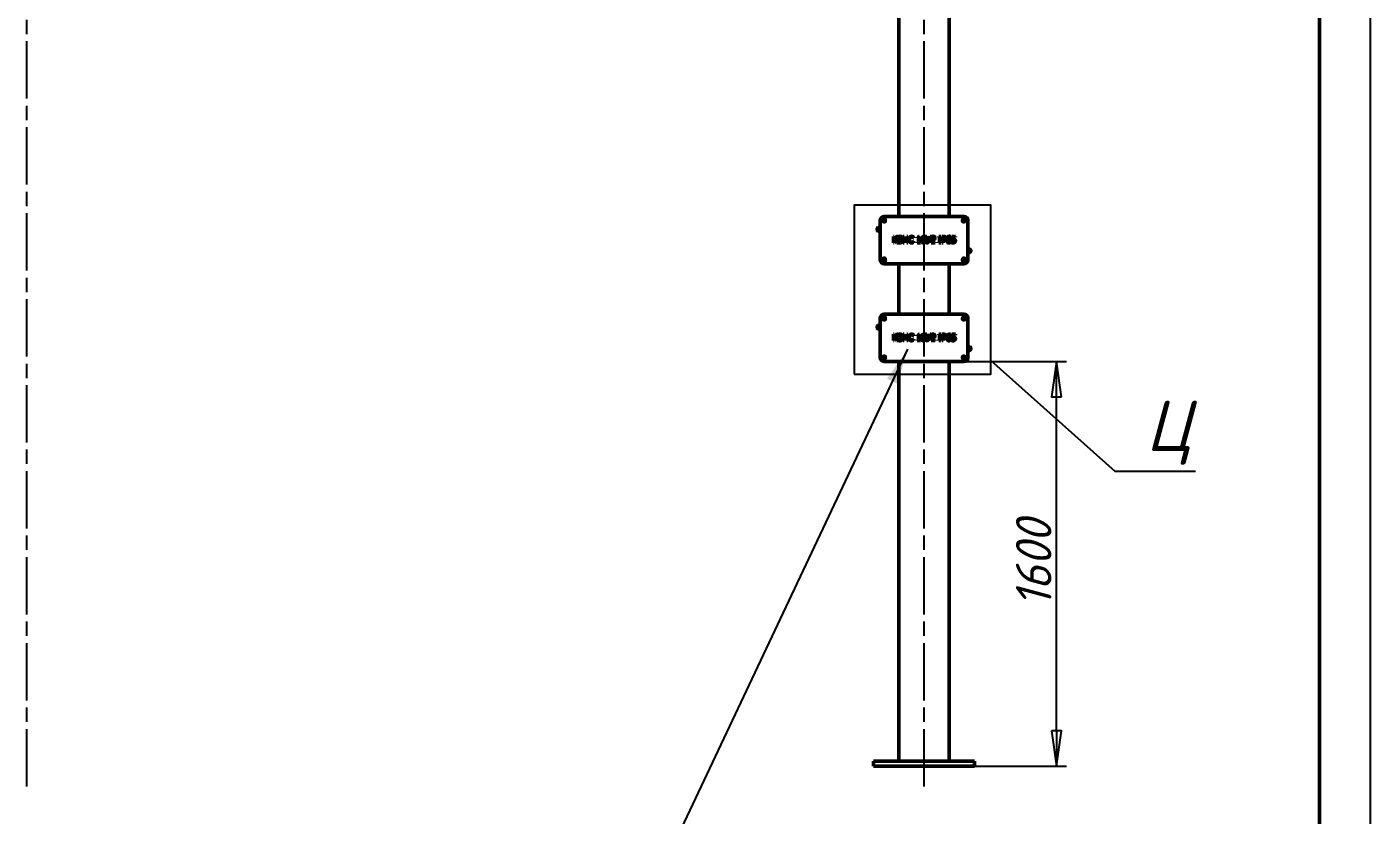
# Model space of a CAD drawing. Header units: millimetres. Extents: x 0 to 25230, y 0 to 17820.
# Drawn here: x 21244 to 25230, y 3014 to 5352 of the extents above; entities that cross this region are included whole.
import ezdxf

# ---------------------------------------------------------------- set-up
doc = ezdxf.new("R2010")
doc.units = ezdxf.units.MM
doc.header["$LTSCALE"] = 30
doc.linetypes.add('CHAIN', pattern=[0.7087, 0.4724, -0.0591, 0.1181, -0.0591])
for name, color, linetype, lineweight in [('Видимый контур (ГОСТ)', 7, 'Continuous', 50), ('Граница выносного элемента (ГОСТ)', 7, 'Continuous', 25), ('Кромка (ГОСТ)', 7, 'Continuous', 50), ('Обозначение (ГОСТ)', 7, 'Continuous', 25), ('Осевая линия (ГОСТ)', 7, 'Continuous', 25), ('Размер (ГОСТ)', 7, 'Continuous', 25)]:
    doc.layers.add(name, color=color, linetype=linetype, lineweight=lineweight)
doc.styles.add('Обычный текст (ГОСТ)', font='GOST Common Italic.ttf')
doc.styles.add('Увеличенный текст (ГОСТ)', font='GOST Common Italic.ttf')
doc.dimstyles.new('Диаметр (ГОСТ)$7', dxfattribs={"dimscale": 30, "dimtxt": 3.5, "dimasz": 3.5, "dimexe": 1, "dimexo": 0, "dimgap": 0.5, "dimtad": 1, "dimrnd": 1e-08, "dimtxsty": 'Обычный текст (ГОСТ)', "dimblk": 'Filled-1', "dimcen": 0.09, "dimdle": 15, "dimclrd": 256, "dimclre": 256, "dimclrt": 256, "dimazin": 2, "dimtfac": 0.714286, "dimtdec": 3, "dimtmove": 0, "dimatfit": 3, "dimfxl": 1, "dimtolj": 1, "dimlwd": -1, "dimlwe": 25, "dimarcsym": 0})
doc.dimstyles.new('Обычный (ГОСТ)', dxfattribs={"dimscale": 30, "dimtxt": 3.5, "dimasz": 3.5, "dimexe": 1, "dimexo": 0, "dimgap": 0.5, "dimtad": 1, "dimrnd": 1e-08, "dimtxsty": 'Обычный текст (ГОСТ)', "dimblk": 'Filled-1', "dimcen": 0.09, "dimdle": 15, "dimclrd": 256, "dimclre": 256, "dimclrt": 256, "dimazin": 2, "dimtfac": 0.714286, "dimtdec": 3, "dimtmove": 0, "dimatfit": 3, "dimfxl": 1, "dimtolj": 1, "dimlwd": 25, "dimlwe": 25, "dimarcsym": 0})

# ---------------------------------------------------------------- blocks, each defined once
blk = doc.blocks.new('Рамки ГОСТ_ граница 594x841_2')
at = {"layer": 'Кромка (ГОСТ)', "lineweight": 25}
blk.add_line((841, 594), (841, 0), dxfattribs=at)
at = {"layer": 'Кромка (ГОСТ)'}
blk.add_line((836, 5), (836, 589), dxfattribs=at)
blk = doc.blocks.new('2dDetail8')
at = {"layer": 'Граница выносного элемента (ГОСТ)'}
for p, q in [((803.47, 145.43), (815.76, 134.48)), ((815.76, 134.48), (823.72, 134.48))]:
    blk.add_line(p, q, dxfattribs=at)
at = {"layer": 'Граница выносного элемента (ГОСТ)', "flags": 128}
blk.add_lwpolyline([(789.96, 144.08), (803.47, 144.08), (803.47, 160.79), (789.96, 160.79), (789.96, 144.08)], dxfattribs=at)
at = {"layer": 'Граница выносного элемента (ГОСТ)', "insert": (818.83, 135.11), "char_height": 5, "attachment_point": 7, "style": 'Увеличенный текст (ГОСТ)'}
blk.add_mtext('Ц', dxfattribs=at)
blk = doc.blocks.new('Filled-1')
at = {"color": 0}
for p, q in [((0, 0), (-1, 0.143)), ((-1, 0.143), (-1, -0.143)), ((-1, 0), (0, 0)), ((-1, -0.143), (0, 0))]:
    blk.add_line(p, q, dxfattribs=at)
at = {"color": 0, "flags": 128}
blk.add_lwpolyline([(-1, -0.143), (0, 0), (-1, 0.143), (-1, -0.143)], dxfattribs=at)
at = {"color": 0}
blk.add_solid([(-1, -0.143), (0, 0), (-1, 0.143), (-1, -0.143)], dxfattribs=at)
blk = doc.blocks.new('*D37')
at = {"layer": 'Defpoints', "color": 0, "linetype": 'Continuous', "transparency": 16777216}
for p in [(24024.5, 4359.6), (24299, 4359.6), (24056, 3159.6)]:
    blk.add_point(p, dxfattribs=at)
at = {"layer": 'Размер (ГОСТ)', "linetype": 'Continuous', "lineweight": 25, "transparency": 16777216}
for p, q in [((24024.5, 4359.6), (24329, 4359.6)), ((24299, 3264.6), (24299, 4254.6)), ((24056, 3159.6), (24329, 3159.6))]:
    blk.add_line(p, q, dxfattribs=at)
at = {"layer": 'Размер (ГОСТ)', "linetype": 'Continuous', "lineweight": 25, "transparency": 16777216, "xscale": 105, "yscale": 105, "zscale": 105}
for p, rotation in [((24299, 4359.6), 90), ((24299, 3159.6), 270)]:
    blk.add_blockref('Filled-1', p, dxfattribs=dict(at, rotation=rotation))
at = {"layer": 'Размер (ГОСТ)', "linetype": 'Continuous', "lineweight": 25, "transparency": 16777216, "insert": (24179, 3630.6), "char_height": 105, "attachment_point": 1, "rotation": 90, "style": 'Обычный текст (ГОСТ)'}
blk.add_mtext('\\A1;1600', dxfattribs=at)

msp = doc.modelspace()

# ---------------------------------------------------------------- linework, layer by layer
at = {"layer": 'Видимый контур (ГОСТ)'}
for p, q in [((23831.0445, 4790.0684), (23831.0445, 5407.3184)), ((23981.0445, 4790.0684), (23981.0445, 5407.3184)), ((24024.5445, 4790.0684), (23787.5445, 4790.0684)), ((23772.5445, 4757.4434), (23775.5445, 4757.4434)), ((23775.5445, 4746.1934), (23772.5445, 4746.1934)), ((23775.5445, 4778.0684), (23775.5445, 4661.8184)), ((23784.6041, 4778.9684), (23786.8043, 4778.5805)), ((23786.8043, 4777.5564), (23784.6041, 4777.1684)), ((23787.0324, 4778.8086), (23786.6445, 4781.0088)), ((23786.6445, 4775.1281), (23787.0324, 4777.3283)), ((23788.4445, 4781.0088), (23788.0565, 4778.8086)), ((23788.0565, 4777.3283), (23788.4445, 4775.1281)), ((23788.2846, 4778.5805), (23790.4848, 4778.9684)), ((23790.4848, 4777.1684), (23788.2846, 4777.5564)), ((24021.6041, 4778.9684), (24023.8043, 4778.5805)), ((24023.8043, 4777.5564), (24021.6041, 4777.1684)), ((24024.0324, 4778.8086), (24023.6445, 4781.0088)), ((24023.6445, 4775.1281), (24024.0324, 4777.3283)), ((24025.4445, 4781.0088), (24025.0565, 4778.8086)), ((24025.0565, 4777.3283), (24025.4445, 4775.1281)), ((24025.2846, 4778.5805), (24027.4848, 4778.9684)), ((24027.4848, 4777.1684), (24025.2846, 4777.5564)), ((24036.5445, 4661.8184), (24036.5445, 4778.0684)), ((23815.0285, 4730.7275), (23817.5204, 4730.7275)), ((23815.0285, 4711.9775), (23815.0285, 4730.7275)), ((23817.5204, 4711.9775), (23815.0285, 4711.9775)), ((23817.5204, 4730.7275), (23817.5204, 4722.2794)), ((23817.5204, 4720.5776), (23817.5204, 4711.9775)), ((23819.0854, 4720.5776), (23817.5204, 4720.5776)), ((23825.7254, 4711.9775), (23819.0854, 4720.5776)), ((23821.2886, 4721.8387), (23828.901, 4711.9775)), ((23828.901, 4711.9775), (23825.7254, 4711.9775)), ((23827.1385, 4730.7275), (23827.9134, 4730.7275)), ((23827.9134, 4728.5091), (23827.2904, 4728.5091)), ((23827.9134, 4730.7275), (23827.9134, 4728.5091)), ((23829.0682, 4715.5026), (23829.2505, 4715.5026)), ((23829.0682, 4712.7068), (23829.0682, 4715.5026)), ((23829.6912, 4727.2176), (23829.6912, 4729.983)), ((23829.8583, 4727.2176), (23829.6912, 4727.2176)), ((23832.5325, 4723.191), (23834.2495, 4723.191)), ((23832.5325, 4721.0942), (23832.5325, 4723.191)), ((23834.4926, 4721.0942), (23832.5325, 4721.0942)), ((23837.5467, 4722.4161), (23837.5467, 4722.2338)), ((23844.3083, 4730.7275), (23846.8001, 4730.7275)), ((23844.3083, 4711.9775), (23844.3083, 4730.7275)), ((23846.8001, 4711.9775), (23844.3083, 4711.9775)), ((23846.8001, 4730.7275), (23846.8001, 4723.3734)), ((23846.8001, 4723.3734), (23855.4306, 4723.3734)), ((23846.8001, 4721.155), (23846.8001, 4711.9775)), ((23855.4306, 4721.155), (23846.8001, 4721.155)), ((23855.4306, 4730.7275), (23857.9225, 4730.7275)), ((23855.4306, 4723.3734), (23855.4306, 4730.7275)), ((23855.4306, 4711.9775), (23855.4306, 4721.155)), ((23857.9225, 4711.9775), (23855.4306, 4711.9775)), ((23857.9225, 4730.7275), (23857.9225, 4711.9775)), ((23874.8796, 4726.4731), (23874.682, 4726.4731)), ((23874.6972, 4716.232), (23874.8796, 4716.232)), ((23874.8796, 4729.4816), (23874.8796, 4726.4731)), ((23874.8796, 4716.232), (23874.8796, 4713.2539)), ((23886.1995, 4726.4579), (23886.1995, 4728.1748)), ((23889.603, 4726.4579), (23886.1995, 4726.4579)), ((23886.1995, 4713.892), (23889.603, 4713.892)), ((23886.1995, 4711.9775), (23886.1995, 4713.892)), ((23895.3465, 4711.9775), (23886.1995, 4711.9775)), ((23889.603, 4713.892), (23889.603, 4726.4579)), ((23890.0741, 4730.7883), (23892.0189, 4730.7883)), ((23892.0189, 4730.7883), (23892.0189, 4713.892)), ((23892.0189, 4713.892), (23895.3465, 4713.892)), ((23895.3465, 4713.892), (23895.3465, 4711.9775)), ((23909.0216, 4728.4028), (23908.9152, 4728.4028)), ((23909.0216, 4730.8187), (23909.0216, 4728.4028)), ((23911.4831, 4730.7275), (23914.2485, 4730.7275)), ((23918.0775, 4716.8397), (23911.4831, 4730.7275)), ((23913.2912, 4714.3175), (23913.4736, 4714.3175)), ((23913.2912, 4711.9775), (23913.2912, 4714.3175)), ((23914.2485, 4730.7275), (23919.3386, 4719.6963)), ((23917.6369, 4715.8521), (23918.0775, 4716.8397)), ((23919.3386, 4719.6963), (23923.9274, 4730.7275)), ((23926.4952, 4730.7275), (23919.6881, 4714.9404)), ((23923.9274, 4730.7275), (23926.4952, 4730.7275)), ((23927.6956, 4711.9775), (23927.6956, 4714.6365)), ((23939.2586, 4711.9775), (23927.6956, 4711.9775)), ((23928.0907, 4727.3239), (23928.0907, 4729.9982)), ((23928.2274, 4727.3239), (23928.0907, 4727.3239)), ((23930.0508, 4714.1503), (23939.2586, 4714.1503)), ((23939.2586, 4714.1503), (23939.2586, 4711.9775)), ((23949.6213, 4730.7275), (23956.8842, 4730.7275)), ((23949.6213, 4728.813), (23949.6213, 4730.7275)), ((23952.0068, 4728.813), (23949.6213, 4728.813)), ((23949.6213, 4713.892), (23952.0068, 4713.892)), ((23949.6213, 4711.9775), (23949.6213, 4713.892)), ((23956.8842, 4711.9775), (23949.6213, 4711.9775)), ((23952.0068, 4713.892), (23952.0068, 4728.813)), ((23954.4987, 4728.813), (23954.4987, 4713.892)), ((23956.8842, 4728.813), (23954.4987, 4728.813)), ((23954.4987, 4713.892), (23956.8842, 4713.892)), ((23956.8842, 4730.7275), (23956.8842, 4728.813)), ((23956.8842, 4713.892), (23956.8842, 4711.9775)), ((23959.9687, 4730.7275), (23964.679, 4730.7275)), ((23959.9687, 4711.9775), (23959.9687, 4730.7275)), ((23962.4606, 4711.9775), (23959.9687, 4711.9775)), ((23964.5271, 4728.5699), (23962.4606, 4728.5699)), ((23962.4606, 4728.5699), (23962.4606, 4721.0942)), ((23962.4606, 4721.0942), (23964.1624, 4721.0942)), ((23962.4606, 4718.967), (23962.4606, 4711.9775)), ((23964.5726, 4718.967), (23962.4606, 4718.967)), ((23983.8848, 4728.4028), (23983.7785, 4728.4028)), ((23983.8848, 4730.8187), (23983.8848, 4728.4028)), ((23987.9266, 4715.3051), (23988.1089, 4715.3051)), ((23987.9266, 4712.6461), (23987.9266, 4715.3051)), ((23988.7015, 4730.7275), (23998.9882, 4730.7275)), ((23988.7015, 4721.0638), (23988.7015, 4730.7275)), ((23991.1174, 4728.5243), (23991.1174, 4723.5253)), ((23998.9882, 4728.5243), (23991.1174, 4728.5243)), ((23998.9882, 4730.7275), (23998.9882, 4728.5243)), ((23787.0324, 4662.5586), (23786.6445, 4664.7588)), ((23788.4445, 4664.7588), (23788.0565, 4662.5586)), ((24024.0324, 4662.5586), (24023.6445, 4664.7588)), ((24025.4445, 4664.7588), (24025.0565, 4662.5586)), ((24036.5445, 4693.6934), (24039.5445, 4693.6934)), ((24039.5445, 4682.4434), (24036.5445, 4682.4434)), ((23784.6041, 4662.7184), (23786.8043, 4662.3305)), ((23786.8043, 4661.3064), (23784.6041, 4660.9184)), ((23786.6445, 4658.8781), (23787.0324, 4661.0783)), ((23787.5445, 4649.8184), (24024.5445, 4649.8184)), ((23788.0565, 4661.0783), (23788.4445, 4658.8781)), ((23788.2846, 4662.3305), (23790.4848, 4662.7184)), ((23790.4848, 4660.9184), (23788.2846, 4661.3064)), ((23831.0445, 4499.8184), (23831.0445, 4649.8184)), ((23981.0445, 4499.8184), (23981.0445, 4649.8184)), ((24021.6041, 4662.7184), (24023.8043, 4662.3305)), ((24023.8043, 4661.3064), (24021.6041, 4660.9184)), ((24023.6445, 4658.8781), (24024.0324, 4661.0783)), ((24025.0565, 4661.0783), (24025.4445, 4658.8781)), ((24025.2846, 4662.3305), (24027.4848, 4662.7184)), ((24027.4848, 4660.9184), (24025.2846, 4661.3064)), ((23772.5445, 4467.1934), (23775.5445, 4467.1934)), ((23775.5445, 4487.8184), (23775.5445, 4371.5684)), ((23784.6041, 4488.7184), (23786.8043, 4488.3305)), ((23786.8043, 4487.3064), (23784.6041, 4486.9184)), ((23787.0324, 4488.5586), (23786.6445, 4490.7588)), ((23786.6445, 4484.8781), (23787.0324, 4487.0783)), ((24024.5445, 4499.8184), (23787.5445, 4499.8184)), ((23788.4445, 4490.7588), (23788.0565, 4488.5586)), ((23788.0565, 4487.0783), (23788.4445, 4484.8781)), ((23788.2846, 4488.3305), (23790.4848, 4488.7184)), ((23790.4848, 4486.9184), (23788.2846, 4487.3064)), ((24021.6041, 4488.7184), (24023.8043, 4488.3305)), ((24023.8043, 4487.3064), (24021.6041, 4486.9184)), ((24024.0324, 4488.5586), (24023.6445, 4490.7588)), ((24023.6445, 4484.8781), (24024.0324, 4487.0783)), ((24025.4445, 4490.7588), (24025.0565, 4488.5586)), ((24025.0565, 4487.0783), (24025.4445, 4484.8781)), ((24025.2846, 4488.3305), (24027.4848, 4488.7184)), ((24027.4848, 4486.9184), (24025.2846, 4487.3064)), ((24036.5445, 4371.5684), (24036.5445, 4487.8184)), ((23775.5445, 4455.9434), (23772.5445, 4455.9434)), ((23815.0285, 4440.4775), (23817.5204, 4440.4775)), ((23815.0285, 4421.7275), (23815.0285, 4440.4775)), ((23817.5204, 4440.4775), (23817.5204, 4432.0294)), ((23817.5204, 4430.3276), (23817.5204, 4421.7275)), ((23819.0854, 4430.3276), (23817.5204, 4430.3276)), ((23825.7254, 4421.7275), (23819.0854, 4430.3276)), ((23821.2886, 4431.5887), (23828.901, 4421.7275)), ((23827.1385, 4440.4775), (23827.9134, 4440.4775)), ((23827.9134, 4438.2591), (23827.2904, 4438.2591)), ((23827.9134, 4440.4775), (23827.9134, 4438.2591)), ((23829.0682, 4425.2526), (23829.2505, 4425.2526)), ((23829.0682, 4422.4568), (23829.0682, 4425.2526)), ((23829.6912, 4436.9676), (23829.6912, 4439.733)), ((23829.8583, 4436.9676), (23829.6912, 4436.9676)), ((23832.5325, 4432.941), (23834.2495, 4432.941)), ((23832.5325, 4430.8442), (23832.5325, 4432.941)), ((23834.4926, 4430.8442), (23832.5325, 4430.8442)), ((23837.5467, 4432.1661), (23837.5467, 4431.9838)), ((23844.3083, 4440.4775), (23846.8001, 4440.4775)), ((23844.3083, 4421.7275), (23844.3083, 4440.4775)), ((23846.8001, 4440.4775), (23846.8001, 4433.1234)), ((23846.8001, 4433.1234), (23855.4306, 4433.1234)), ((23846.8001, 4430.905), (23846.8001, 4421.7275)), ((23855.4306, 4430.905), (23846.8001, 4430.905)), ((23855.4306, 4440.4775), (23857.9225, 4440.4775)), ((23855.4306, 4433.1234), (23855.4306, 4440.4775)), ((23855.4306, 4421.7275), (23855.4306, 4430.905)), ((23857.9225, 4440.4775), (23857.9225, 4421.7275)), ((23874.8796, 4436.2231), (23874.682, 4436.2231)), ((23874.6972, 4425.982), (23874.8796, 4425.982)), ((23874.8796, 4439.2316), (23874.8796, 4436.2231)), ((23874.8796, 4425.982), (23874.8796, 4423.0039)), ((23886.1995, 4436.2079), (23886.1995, 4437.9248)), ((23889.603, 4436.2079), (23886.1995, 4436.2079)), ((23889.603, 4423.642), (23889.603, 4436.2079)), ((23890.0741, 4440.5383), (23892.0189, 4440.5383)), ((23892.0189, 4440.5383), (23892.0189, 4423.642)), ((23909.0216, 4438.1528), (23908.9152, 4438.1528)), ((23909.0216, 4440.5687), (23909.0216, 4438.1528)), ((23911.4831, 4440.4775), (23914.2485, 4440.4775)), ((23918.0775, 4426.5897), (23911.4831, 4440.4775)), ((23914.2485, 4440.4775), (23919.3386, 4429.4463)), ((23917.6369, 4425.6021), (23918.0775, 4426.5897)), ((23919.3386, 4429.4463), (23923.9274, 4440.4775)), ((23926.4952, 4440.4775), (23919.6881, 4424.6904)), ((23923.9274, 4440.4775), (23926.4952, 4440.4775)), ((23928.0907, 4437.0739), (23928.0907, 4439.7482)), ((23928.2274, 4437.0739), (23928.0907, 4437.0739)), ((23949.6213, 4440.4775), (23956.8842, 4440.4775)), ((23949.6213, 4438.563), (23949.6213, 4440.4775)), ((23952.0068, 4438.563), (23949.6213, 4438.563)), ((23952.0068, 4423.642), (23952.0068, 4438.563)), ((23954.4987, 4438.563), (23954.4987, 4423.642)), ((23956.8842, 4438.563), (23954.4987, 4438.563)), ((23956.8842, 4440.4775), (23956.8842, 4438.563)), ((23959.9687, 4440.4775), (23964.679, 4440.4775)), ((23959.9687, 4421.7275), (23959.9687, 4440.4775)), ((23964.5271, 4438.3199), (23962.4606, 4438.3199)), ((23962.4606, 4438.3199), (23962.4606, 4430.8442)), ((23962.4606, 4430.8442), (23964.1624, 4430.8442)), ((23962.4606, 4428.717), (23962.4606, 4421.7275)), ((23964.5726, 4428.717), (23962.4606, 4428.717)), ((23983.8848, 4438.1528), (23983.7785, 4438.1528)), ((23983.8848, 4440.5687), (23983.8848, 4438.1528)), ((23987.9266, 4425.0551), (23988.1089, 4425.0551)), ((23987.9266, 4422.3961), (23987.9266, 4425.0551)), ((23988.7015, 4440.4775), (23998.9882, 4440.4775)), ((23988.7015, 4430.8138), (23988.7015, 4440.4775)), ((23991.1174, 4438.2743), (23991.1174, 4433.2753)), ((23998.9882, 4438.2743), (23991.1174, 4438.2743)), ((23998.9882, 4440.4775), (23998.9882, 4438.2743)), ((23817.5204, 4421.7275), (23815.0285, 4421.7275)), ((23828.901, 4421.7275), (23825.7254, 4421.7275)), ((23846.8001, 4421.7275), (23844.3083, 4421.7275)), ((23857.9225, 4421.7275), (23855.4306, 4421.7275)), ((23886.1995, 4423.642), (23889.603, 4423.642)), ((23886.1995, 4421.7275), (23886.1995, 4423.642)), ((23895.3465, 4421.7275), (23886.1995, 4421.7275)), ((23892.0189, 4423.642), (23895.3465, 4423.642)), ((23895.3465, 4423.642), (23895.3465, 4421.7275)), ((23913.2912, 4424.0675), (23913.4736, 4424.0675)), ((23913.2912, 4421.7275), (23913.2912, 4424.0675)), ((23927.6956, 4421.7275), (23927.6956, 4424.3865)), ((23939.2586, 4421.7275), (23927.6956, 4421.7275)), ((23930.0508, 4423.9003), (23939.2586, 4423.9003)), ((23939.2586, 4423.9003), (23939.2586, 4421.7275)), ((23949.6213, 4423.642), (23952.0068, 4423.642)), ((23949.6213, 4421.7275), (23949.6213, 4423.642)), ((23956.8842, 4421.7275), (23949.6213, 4421.7275)), ((23954.4987, 4423.642), (23956.8842, 4423.642)), ((23956.8842, 4423.642), (23956.8842, 4421.7275)), ((23962.4606, 4421.7275), (23959.9687, 4421.7275)), ((24036.5445, 4403.4434), (24039.5445, 4403.4434)), ((24039.5445, 4392.1934), (24036.5445, 4392.1934)), ((23784.6041, 4372.4684), (23786.8043, 4372.0805)), ((23786.8043, 4371.0564), (23784.6041, 4370.6684)), ((23787.0324, 4372.3086), (23786.6445, 4374.5088)), ((23786.6445, 4368.6281), (23787.0324, 4370.8283)), ((23787.5445, 4359.5684), (24024.5445, 4359.5684)), ((23788.4445, 4374.5088), (23788.0565, 4372.3086)), ((23788.0565, 4370.8283), (23788.4445, 4368.6281)), ((23788.2846, 4372.0805), (23790.4848, 4372.4684)), ((23790.4848, 4370.6684), (23788.2846, 4371.0564)), ((23831.0445, 3174.5684), (23831.0445, 4359.5684)), ((23981.0445, 3174.5684), (23981.0445, 4359.5684)), ((24021.6041, 4372.4684), (24023.8043, 4372.0805)), ((24023.8043, 4371.0564), (24021.6041, 4370.6684)), ((24024.0324, 4372.3086), (24023.6445, 4374.5088)), ((24023.6445, 4368.6281), (24024.0324, 4370.8283)), ((24025.4445, 4374.5088), (24025.0565, 4372.3086)), ((24025.0565, 4370.8283), (24025.4445, 4368.6281)), ((24025.2846, 4372.0805), (24027.4848, 4372.4684)), ((24027.4848, 4370.6684), (24025.2846, 4371.0564)), ((23756.0445, 3174.5684), (24056.0445, 3174.5684)), ((23756.0445, 3159.5684), (23756.0445, 3174.5684)), ((23756.0445, 3159.5684), (24056.0445, 3159.5684)), ((24056.0445, 3159.5684), (24056.0445, 3174.5684))]:
    msp.add_line(p, q, dxfattribs=at)
for centre, radius in [((23772.1695, 4751.8184), 3), ((23787.5445, 4778.0684), 4.875), ((24024.5445, 4778.0684), 4.875), ((23787.5445, 4661.8184), 4.875), ((24024.5445, 4661.8184), 4.875), ((24039.9195, 4688.0684), 3), ((23787.5445, 4487.8184), 4.875), ((24024.5445, 4487.8184), 4.875), ((23772.1695, 4461.5684), 3), ((24039.9195, 4397.8184), 3), ((23787.5445, 4371.5684), 4.875), ((24024.5445, 4371.5684), 4.875)]:
    msp.add_circle(centre, radius, dxfattribs=at)
for centre, radius, start, end in [((23787.5445, 4778.0684), 12, 90, 180), ((24024.5445, 4778.0684), 12, 0, 90), ((23772.5445, 4751.8184), 5.625, 90, 270), ((23787.5445, 4778.0684), 3.075, 162.9813526, 197.0186474), ((23787.5445, 4778.0684), 3.075, 72.9813526, 107.0186474), ((23787.5445, 4778.0684), 3.075, 252.9813526, 287.0186474), ((23787.5445, 4778.0684), 0.9, 124.6762594, 145.3237406), ((23787.5445, 4778.0684), 0.9, 214.6762594, 235.3237406), ((23787.5445, 4778.0684), 0.9, 34.6762594, 55.3237406), ((23787.5445, 4778.0684), 0.9, 304.6762594, 325.3237406), ((23787.5445, 4778.0684), 3.075, 342.9813526, 17.0186474), ((24024.5445, 4778.0684), 3.075, 162.9813526, 197.0186474), ((24024.5445, 4778.0684), 3.075, 72.9813526, 107.0186474), ((24024.5445, 4778.0684), 3.075, 252.9813526, 287.0186474), ((24024.5445, 4778.0684), 0.9, 124.6762594, 145.3237406), ((24024.5445, 4778.0684), 0.9, 214.6762594, 235.3237406), ((24024.5445, 4778.0684), 0.9, 34.6762594, 55.3237406), ((24024.5445, 4778.0684), 0.9, 304.6762594, 325.3237406), ((24024.5445, 4778.0684), 3.075, 342.9813526, 17.0186474), ((23787.5445, 4661.8184), 3.075, 72.9813526, 107.0186474), ((24024.5445, 4661.8184), 3.075, 72.9813526, 107.0186474), ((24039.5445, 4688.0684), 5.625, 270, 90), ((23787.5445, 4661.8184), 12, 180, 270), ((23787.5445, 4661.8184), 3.075, 162.9813526, 197.0186474), ((23787.5445, 4661.8184), 3.075, 252.9813526, 287.0186474), ((23787.5445, 4661.8184), 0.9, 124.6762594, 145.3237406), ((23787.5445, 4661.8184), 0.9, 214.6762594, 235.3237406), ((23787.5445, 4661.8184), 0.9, 34.6762594, 55.3237406), ((23787.5445, 4661.8184), 0.9, 304.6762594, 325.3237406), ((23787.5445, 4661.8184), 3.075, 342.9813526, 17.0186474), ((24024.5445, 4661.8184), 3.075, 162.9813526, 197.0186474), ((24024.5445, 4661.8184), 3.075, 252.9813526, 287.0186474), ((24024.5445, 4661.8184), 0.9, 124.6762594, 145.3237406), ((24024.5445, 4661.8184), 0.9, 214.6762594, 235.3237406), ((24024.5445, 4661.8184), 12, 270, 0), ((24024.5445, 4661.8184), 0.9, 34.6762594, 55.3237406), ((24024.5445, 4661.8184), 0.9, 304.6762594, 325.3237406), ((24024.5445, 4661.8184), 3.075, 342.9813526, 17.0186474), ((23772.5445, 4461.5684), 5.625, 90, 270), ((23787.5445, 4487.8184), 12, 90, 180), ((23787.5445, 4487.8184), 3.075, 162.9813526, 197.0186474), ((23787.5445, 4487.8184), 3.075, 72.9813526, 107.0186474), ((23787.5445, 4487.8184), 3.075, 252.9813526, 287.0186474), ((23787.5445, 4487.8184), 0.9, 124.6762594, 145.3237406), ((23787.5445, 4487.8184), 0.9, 214.6762594, 235.3237406), ((23787.5445, 4487.8184), 0.9, 34.6762594, 55.3237406), ((23787.5445, 4487.8184), 0.9, 304.6762594, 325.3237406), ((23787.5445, 4487.8184), 3.075, 342.9813526, 17.0186474), ((24024.5445, 4487.8184), 3.075, 162.9813526, 197.0186474), ((24024.5445, 4487.8184), 3.075, 72.9813526, 107.0186474), ((24024.5445, 4487.8184), 3.075, 252.9813526, 287.0186474), ((24024.5445, 4487.8184), 0.9, 124.6762594, 145.3237406), ((24024.5445, 4487.8184), 0.9, 214.6762594, 235.3237406), ((24024.5445, 4487.8184), 12, 0, 90), ((24024.5445, 4487.8184), 0.9, 34.6762594, 55.3237406), ((24024.5445, 4487.8184), 0.9, 304.6762594, 325.3237406), ((24024.5445, 4487.8184), 3.075, 342.9813526, 17.0186474), ((24039.5445, 4397.8184), 5.625, 270, 90), ((23787.5445, 4371.5684), 12, 180, 270), ((23787.5445, 4371.5684), 3.075, 162.9813526, 197.0186474), ((23787.5445, 4371.5684), 3.075, 72.9813526, 107.0186474), ((23787.5445, 4371.5684), 3.075, 252.9813526, 287.0186474), ((23787.5445, 4371.5684), 0.9, 124.6762594, 145.3237406), ((23787.5445, 4371.5684), 0.9, 214.6762594, 235.3237406), ((23787.5445, 4371.5684), 0.9, 34.6762594, 55.3237406), ((23787.5445, 4371.5684), 0.9, 304.6762594, 325.3237406), ((23787.5445, 4371.5684), 3.075, 342.9813526, 17.0186474), ((24024.5445, 4371.5684), 3.075, 162.9813526, 197.0186474), ((24024.5445, 4371.5684), 3.075, 72.9813526, 107.0186474), ((24024.5445, 4371.5684), 3.075, 252.9813526, 287.0186474), ((24024.5445, 4371.5684), 0.9, 124.6762594, 145.3237406), ((24024.5445, 4371.5684), 0.9, 214.6762594, 235.3237406), ((24024.5445, 4371.5684), 12, 270, 0), ((24024.5445, 4371.5684), 0.9, 34.6762594, 55.3237406), ((24024.5445, 4371.5684), 0.9, 304.6762594, 325.3237406), ((24024.5445, 4371.5684), 3.075, 342.9813526, 17.0186474)]:
    msp.add_arc(centre, radius, start, end, dxfattribs=at)
for points in [[(23817.5204, 4722.2794), (23818.9942, 4722.325), (23820.7264, 4723.7077), (23821.2582, 4725.0144)], [(23821.2582, 4725.0144), (23821.4861, 4725.5766), (23821.8508, 4726.5946), (23821.9572, 4726.9593)], [(23823.9932, 4725.6374), (23823.4766, 4723.9812), (23822.2003, 4722.4313), (23821.2886, 4721.8387)], [(23821.9572, 4726.9593), (23822.7169, 4729.1017), (23825.0568, 4730.7275), (23827.1385, 4730.7275)], [(23827.2904, 4728.5091), (23825.7406, 4728.5091), (23824.5098, 4727.3088), (23823.9932, 4725.6374)], [(23834.6142, 4711.6432), (23832.8668, 4711.6432), (23829.9495, 4712.3422), (23829.0682, 4712.7068)], [(23829.2505, 4715.5026), (23830.2533, 4714.8341), (23833.1251, 4713.816), (23834.5686, 4713.816)], [(23829.6912, 4729.983), (23830.542, 4730.378), (23833.4898, 4731.0618), (23834.9181, 4731.0618)], [(23831.8032, 4728.2508), (23831.1498, 4727.9925), (23830.1622, 4727.4151), (23829.8583, 4727.2176)], [(23834.8573, 4728.889), (23834.052, 4728.889), (23832.4869, 4728.5243), (23831.8032, 4728.2508)], [(23834.2495, 4723.191), (23836.2248, 4723.191), (23838.6407, 4724.7865), (23838.6407, 4726.3059)], [(23837.7898, 4720.3497), (23837.182, 4720.7599), (23835.4651, 4721.0942), (23834.4926, 4721.0942)], [(23834.5686, 4713.816), (23835.4803, 4713.816), (23837.3036, 4714.3023), (23837.9266, 4714.8645)], [(23839.8259, 4713.3602), (23838.9142, 4712.5245), (23836.2552, 4711.6432), (23834.6142, 4711.6432)], [(23837.5163, 4728.3116), (23836.9237, 4728.6459), (23835.617, 4728.889), (23834.8573, 4728.889)], [(23834.9181, 4731.0618), (23836.3615, 4731.0618), (23838.4584, 4730.5756), (23839.3245, 4730.0134)], [(23838.6407, 4726.3059), (23838.6407, 4727.0049), (23838.0481, 4727.9925), (23837.5163, 4728.3116)], [(23841.2086, 4726.5642), (23841.2086, 4725.0448), (23839.1877, 4722.7808), (23837.5467, 4722.4161)], [(23837.5467, 4722.2338), (23838.1697, 4722.1122), (23839.6435, 4721.5348), (23840.2665, 4721.0182)], [(23839.1117, 4717.6906), (23839.1117, 4718.6479), (23838.428, 4719.9546), (23837.7898, 4720.3497)], [(23837.9266, 4714.8645), (23838.5343, 4715.4115), (23839.1117, 4716.703), (23839.1117, 4717.6906)], [(23839.3245, 4730.0134), (23840.2665, 4729.4056), (23841.2086, 4727.719), (23841.2086, 4726.5642)], [(23841.71, 4717.5691), (23841.71, 4716.3079), (23840.7072, 4714.1655), (23839.8259, 4713.3602)], [(23840.2665, 4721.0182), (23840.8895, 4720.4712), (23841.71, 4718.8454), (23841.71, 4717.5691)], [(23860.6575, 4721.3373), (23860.6575, 4723.6925), (23861.8579, 4727.1872), (23862.9975, 4728.4787)], [(23863.0127, 4714.1047), (23861.8883, 4715.3203), (23860.6575, 4718.967), (23860.6575, 4721.3373)], [(23862.9975, 4728.4787), (23864.1219, 4729.7399), (23867.1912, 4731.0618), (23869.0905, 4731.0618)], [(23869.0449, 4711.6432), (23867.2215, 4711.6432), (23864.1371, 4712.874), (23863.0127, 4714.1047)], [(23864.9272, 4727.0049), (23864.1371, 4726.0476), (23863.2558, 4723.1455), (23863.2558, 4721.3373)], [(23863.2558, 4721.3373), (23863.2558, 4719.4076), (23864.1826, 4716.627), (23864.988, 4715.6698)], [(23869.0753, 4728.9346), (23867.8749, 4728.9346), (23865.7325, 4727.9469), (23864.9272, 4727.0049)], [(23864.988, 4715.6698), (23865.7781, 4714.7429), (23867.8901, 4713.8009), (23869.0753, 4713.8009)], [(23872.3877, 4712.1902), (23871.5672, 4711.9167), (23870.1693, 4711.6432), (23869.0449, 4711.6432)], [(23872.57, 4728.0381), (23871.8559, 4728.4331), (23870.1693, 4728.9346), (23869.0753, 4728.9346)], [(23869.0753, 4713.8009), (23870.1541, 4713.8009), (23871.9926, 4714.3327), (23872.7068, 4714.7277)], [(23869.0905, 4731.0618), (23870.0325, 4731.0618), (23871.6887, 4730.7883), (23872.3877, 4730.5756)], [(23872.3877, 4730.5756), (23872.9954, 4730.378), (23874.2566, 4729.8158), (23874.8796, 4729.4816)], [(23874.8796, 4713.2539), (23874.2566, 4712.9652), (23873.1626, 4712.4333), (23872.3877, 4712.1902)], [(23874.682, 4726.4731), (23874.3478, 4726.7769), (23873.3145, 4727.6278), (23872.57, 4728.0381)], [(23872.7068, 4714.7277), (23873.3905, 4715.1228), (23874.4085, 4715.9433), (23874.6972, 4716.232)], [(23886.1995, 4728.1748), (23888.1292, 4728.1748), (23889.9525, 4729.2688), (23890.0741, 4730.7883)], [(23898.4918, 4720.2129), (23898.4918, 4722.6592), (23899.4946, 4726.5946), (23900.5431, 4728.0533)], [(23900.5583, 4713.2842), (23899.5858, 4714.3023), (23898.4918, 4717.721), (23898.4918, 4720.2129)], [(23900.5431, 4728.0533), (23901.5611, 4729.4816), (23904.7823, 4731.077), (23906.8944, 4731.077)], [(23904.6912, 4711.5825), (23903.43, 4711.5825), (23901.3484, 4712.4333), (23900.5583, 4713.2842)], [(23901.0749, 4720.8359), (23901.0597, 4720.5624), (23901.0293, 4720.0458), (23901.0293, 4719.6507)], [(23901.0293, 4719.6507), (23901.0293, 4717.7058), (23901.789, 4715.3203), (23902.3664, 4714.6973)], [(23906.5601, 4728.9042), (23904.2201, 4728.9042), (23901.3484, 4725.7437), (23901.0749, 4722.644)], [(23901.0749, 4722.644), (23901.9713, 4723.267), (23903.8555, 4723.9508), (23904.9798, 4723.9508)], [(23904.4177, 4721.8691), (23903.5364, 4721.8691), (23901.8802, 4721.3373), (23901.0749, 4720.8359)], [(23902.3664, 4714.6973), (23902.8982, 4714.1047), (23904.053, 4713.6337), (23904.7063, 4713.6337)], [(23906.8184, 4721.2158), (23906.317, 4721.6108), (23905.071, 4721.8691), (23904.4177, 4721.8691)], [(23908.8848, 4713.345), (23908.0491, 4712.4789), (23905.9523, 4711.5825), (23904.6912, 4711.5825)], [(23904.7063, 4713.6337), (23906.2258, 4713.6337), (23908.0947, 4715.7913), (23908.0947, 4717.9489)], [(23904.9798, 4723.9508), (23906.0739, 4723.9508), (23907.7149, 4723.5101), (23908.6113, 4722.8416)], [(23908.9152, 4728.4028), (23908.5657, 4728.5851), (23907.2894, 4728.9042), (23906.5601, 4728.9042)], [(23908.0947, 4717.9489), (23908.0947, 4719.1037), (23907.4869, 4720.6688), (23906.8184, 4721.2158)], [(23906.8944, 4731.077), (23907.5173, 4731.077), (23908.6113, 4730.9554), (23909.0216, 4730.8187)], [(23908.6113, 4722.8416), (23909.6446, 4722.0667), (23910.6474, 4719.6659), (23910.6474, 4718.0553)], [(23910.6474, 4718.0553), (23910.6474, 4716.6118), (23909.6901, 4714.1655), (23908.8848, 4713.345)], [(23915.3425, 4711.9167), (23914.8411, 4711.9167), (23913.4736, 4711.9623), (23913.2912, 4711.9775)], [(23913.4736, 4714.3175), (23913.6559, 4714.2871), (23914.4308, 4714.2263), (23915.0234, 4714.2263)], [(23915.0234, 4714.2263), (23915.2969, 4714.2263), (23916.0566, 4714.2871), (23916.3757, 4714.439)], [(23917.6217, 4712.4333), (23917.0291, 4712.1143), (23915.9199, 4711.9167), (23915.3425, 4711.9167)], [(23916.3757, 4714.439), (23916.7404, 4714.6214), (23917.3786, 4715.1987), (23917.6369, 4715.8521)], [(23919.6881, 4714.9404), (23919.2627, 4713.9376), (23918.1991, 4712.7372), (23917.6217, 4712.4333)], [(23927.6956, 4714.6365), (23928.9416, 4715.8065), (23931.16, 4717.9793), (23932.2236, 4719.1493)], [(23928.0907, 4729.9982), (23928.8656, 4730.378), (23931.6462, 4731.1226), (23932.8921, 4731.1226)], [(23930.0508, 4728.3572), (23929.5189, 4728.1444), (23928.5313, 4727.5367), (23928.2274, 4727.3239)], [(23932.7098, 4728.9498), (23932.0412, 4728.9498), (23930.6737, 4728.6155), (23930.0508, 4728.3572)], [(23935.0042, 4719.0126), (23933.819, 4717.721), (23930.9168, 4714.9556), (23930.0508, 4714.1503)], [(23932.2236, 4719.1493), (23934.366, 4721.5045), (23935.931, 4724.3306), (23935.931, 4725.8349)], [(23935.0042, 4728.19), (23934.5635, 4728.5699), (23933.4087, 4728.9498), (23932.7098, 4728.9498)], [(23932.8921, 4731.1226), (23935.5208, 4731.1226), (23938.4837, 4728.342), (23938.4837, 4725.9716)], [(23935.931, 4725.8349), (23935.931, 4726.625), (23935.4448, 4727.8102), (23935.0042, 4728.19)], [(23937.5113, 4722.2186), (23937.0554, 4721.3981), (23935.7335, 4719.7875), (23935.0042, 4719.0126)], [(23938.4837, 4725.9716), (23938.4837, 4724.8624), (23937.9671, 4723.0087), (23937.5113, 4722.2186)], [(23964.1624, 4721.0942), (23965.6818, 4721.0942), (23967.5508, 4721.5804), (23968.1585, 4722.2186)], [(23967.8698, 4727.8558), (23967.2773, 4728.2508), (23965.697, 4728.5699), (23964.5271, 4728.5699)], [(23970.1794, 4720.9119), (23969.207, 4719.9546), (23966.5783, 4718.967), (23964.5726, 4718.967)], [(23964.679, 4730.7275), (23966.3504, 4730.7275), (23968.6903, 4730.1805), (23969.5868, 4729.5575)], [(23969.2221, 4724.9992), (23969.2221, 4725.9716), (23968.5536, 4727.3999), (23967.8698, 4727.8558)], [(23968.1585, 4722.2186), (23968.7207, 4722.7808), (23969.2221, 4724.1027), (23969.2221, 4724.9992)], [(23969.5868, 4729.5575), (23970.6352, 4728.8434), (23971.8204, 4726.6402), (23971.8204, 4725.0752)], [(23971.8204, 4725.0752), (23971.8204, 4723.8596), (23970.9543, 4721.6716), (23970.1794, 4720.9119)], [(23973.3551, 4720.2129), (23973.3551, 4722.6592), (23974.3579, 4726.5946), (23975.4063, 4728.0533)], [(23975.4215, 4713.2842), (23974.4491, 4714.3023), (23973.3551, 4717.721), (23973.3551, 4720.2129)], [(23975.4063, 4728.0533), (23976.4243, 4729.4816), (23979.6456, 4731.077), (23981.7576, 4731.077)], [(23979.5544, 4711.5825), (23978.2933, 4711.5825), (23976.2116, 4712.4333), (23975.4215, 4713.2842)], [(23975.9381, 4720.8359), (23975.9229, 4720.5624), (23975.8925, 4720.0458), (23975.8925, 4719.6507)], [(23975.8925, 4719.6507), (23975.8925, 4717.7058), (23976.6523, 4715.3203), (23977.2296, 4714.6973)], [(23981.4233, 4728.9042), (23979.0834, 4728.9042), (23976.2116, 4725.7437), (23975.9381, 4722.644)], [(23975.9381, 4722.644), (23976.8346, 4723.267), (23978.7187, 4723.9508), (23979.8431, 4723.9508)], [(23979.2809, 4721.8691), (23978.3996, 4721.8691), (23976.7434, 4721.3373), (23975.9381, 4720.8359)], [(23977.2296, 4714.6973), (23977.7615, 4714.1047), (23978.9162, 4713.6337), (23979.5696, 4713.6337)], [(23981.6816, 4721.2158), (23981.1802, 4721.6108), (23979.9343, 4721.8691), (23979.2809, 4721.8691)], [(23983.7481, 4713.345), (23982.9124, 4712.4789), (23980.8155, 4711.5825), (23979.5544, 4711.5825)], [(23979.5696, 4713.6337), (23981.089, 4713.6337), (23982.958, 4715.7913), (23982.958, 4717.9489)], [(23979.8431, 4723.9508), (23980.9371, 4723.9508), (23982.5781, 4723.5101), (23983.4746, 4722.8416)], [(23983.7785, 4728.4028), (23983.429, 4728.5851), (23982.1527, 4728.9042), (23981.4233, 4728.9042)], [(23982.958, 4717.9489), (23982.958, 4719.1037), (23982.3502, 4720.6688), (23981.6816, 4721.2158)], [(23981.7576, 4731.077), (23982.3806, 4731.077), (23983.4746, 4730.9554), (23983.8848, 4730.8187)], [(23983.4746, 4722.8416), (23984.5078, 4722.0667), (23985.5106, 4719.6659), (23985.5106, 4718.0553)], [(23985.5106, 4718.0553), (23985.5106, 4716.6118), (23984.5534, 4714.1655), (23983.7481, 4713.345)], [(23992.8344, 4711.5825), (23991.4973, 4711.5825), (23988.8838, 4712.175), (23987.9266, 4712.6461)], [(23988.1089, 4715.3051), (23988.3976, 4715.0924), (23989.4764, 4714.5454), (23990.1298, 4714.3023)], [(23992.4089, 4721.5197), (23991.3757, 4721.5197), (23989.3245, 4721.2006), (23988.7015, 4721.0638)], [(23990.1298, 4714.3023), (23990.8743, 4714.044), (23992.1051, 4713.7553), (23992.88, 4713.7553)], [(23991.1174, 4723.5253), (23991.5732, 4723.5861), (23992.4545, 4723.6317), (23992.8192, 4723.6317)], [(23995.4782, 4720.6536), (23994.9464, 4721.1246), (23993.3662, 4721.5197), (23992.4089, 4721.5197)], [(23992.8192, 4723.6317), (23994.2627, 4723.6317), (23996.2531, 4723.1607), (23997.1648, 4722.4617)], [(23997.4383, 4713.421), (23996.6482, 4712.5701), (23994.2931, 4711.5825), (23992.8344, 4711.5825)], [(23992.88, 4713.7553), (23993.6397, 4713.7553), (23995.068, 4714.3023), (23995.5846, 4714.8949)], [(23996.5418, 4717.9489), (23996.5418, 4718.9518), (23995.9948, 4720.2281), (23995.4782, 4720.6536)], [(23995.5846, 4714.8949), (23996.0556, 4715.4571), (23996.5418, 4716.9461), (23996.5418, 4717.9489)], [(23997.1648, 4722.4617), (23998.0917, 4721.7628), (23999.0945, 4719.6355), (23999.0945, 4717.9338)], [(23999.0945, 4717.9338), (23999.0945, 4716.5814), (23998.2284, 4714.2719), (23997.4383, 4713.421)], [(23817.5204, 4432.0294), (23818.9942, 4432.075), (23820.7264, 4433.4577), (23821.2582, 4434.7644)], [(23821.2582, 4434.7644), (23821.4861, 4435.3266), (23821.8508, 4436.3446), (23821.9572, 4436.7093)], [(23823.9932, 4435.3874), (23823.4766, 4433.7312), (23822.2003, 4432.1813), (23821.2886, 4431.5887)], [(23821.9572, 4436.7093), (23822.7169, 4438.8517), (23825.0568, 4440.4775), (23827.1385, 4440.4775)], [(23827.2904, 4438.2591), (23825.7406, 4438.2591), (23824.5098, 4437.0588), (23823.9932, 4435.3874)], [(23829.2505, 4425.2526), (23830.2533, 4424.5841), (23833.1251, 4423.566), (23834.5686, 4423.566)], [(23829.6912, 4439.733), (23830.542, 4440.128), (23833.4898, 4440.8118), (23834.9181, 4440.8118)], [(23831.8032, 4438.0008), (23831.1498, 4437.7425), (23830.1622, 4437.1651), (23829.8583, 4436.9676)], [(23834.8573, 4438.639), (23834.052, 4438.639), (23832.4869, 4438.2743), (23831.8032, 4438.0008)], [(23834.2495, 4432.941), (23836.2248, 4432.941), (23838.6407, 4434.5365), (23838.6407, 4436.0559)], [(23837.7898, 4430.0997), (23837.182, 4430.5099), (23835.4651, 4430.8442), (23834.4926, 4430.8442)], [(23837.5163, 4438.0616), (23836.9237, 4438.3959), (23835.617, 4438.639), (23834.8573, 4438.639)], [(23834.9181, 4440.8118), (23836.3615, 4440.8118), (23838.4584, 4440.3256), (23839.3245, 4439.7634)], [(23838.6407, 4436.0559), (23838.6407, 4436.7549), (23838.0481, 4437.7425), (23837.5163, 4438.0616)], [(23841.2086, 4436.3142), (23841.2086, 4434.7948), (23839.1877, 4432.5308), (23837.5467, 4432.1661)], [(23837.5467, 4431.9838), (23838.1697, 4431.8622), (23839.6435, 4431.2848), (23840.2665, 4430.7682)], [(23839.1117, 4427.4406), (23839.1117, 4428.3979), (23838.428, 4429.7046), (23837.7898, 4430.0997)], [(23837.9266, 4424.6145), (23838.5343, 4425.1615), (23839.1117, 4426.453), (23839.1117, 4427.4406)], [(23839.3245, 4439.7634), (23840.2665, 4439.1556), (23841.2086, 4437.469), (23841.2086, 4436.3142)], [(23841.71, 4427.3191), (23841.71, 4426.0579), (23840.7072, 4423.9155), (23839.8259, 4423.1102)], [(23840.2665, 4430.7682), (23840.8895, 4430.2212), (23841.71, 4428.5954), (23841.71, 4427.3191)], [(23860.6575, 4431.0873), (23860.6575, 4433.4425), (23861.8579, 4436.9372), (23862.9975, 4438.2287)], [(23863.0127, 4423.8547), (23861.8883, 4425.0703), (23860.6575, 4428.717), (23860.6575, 4431.0873)], [(23862.9975, 4438.2287), (23864.1219, 4439.4899), (23867.1912, 4440.8118), (23869.0905, 4440.8118)], [(23864.9272, 4436.7549), (23864.1371, 4435.7976), (23863.2558, 4432.8955), (23863.2558, 4431.0873)], [(23863.2558, 4431.0873), (23863.2558, 4429.1576), (23864.1826, 4426.377), (23864.988, 4425.4198)], [(23869.0753, 4438.6846), (23867.8749, 4438.6846), (23865.7325, 4437.6969), (23864.9272, 4436.7549)], [(23864.988, 4425.4198), (23865.7781, 4424.4929), (23867.8901, 4423.5509), (23869.0753, 4423.5509)], [(23872.57, 4437.7881), (23871.8559, 4438.1831), (23870.1693, 4438.6846), (23869.0753, 4438.6846)], [(23869.0905, 4440.8118), (23870.0325, 4440.8118), (23871.6887, 4440.5383), (23872.3877, 4440.3256)], [(23872.3877, 4440.3256), (23872.9954, 4440.128), (23874.2566, 4439.5658), (23874.8796, 4439.2316)], [(23874.682, 4436.2231), (23874.3478, 4436.5269), (23873.3145, 4437.3778), (23872.57, 4437.7881)], [(23872.7068, 4424.4777), (23873.3905, 4424.8728), (23874.4085, 4425.6933), (23874.6972, 4425.982)], [(23886.1995, 4437.9248), (23888.1292, 4437.9248), (23889.9525, 4439.0188), (23890.0741, 4440.5383)], [(23898.4918, 4429.9629), (23898.4918, 4432.4092), (23899.4946, 4436.3446), (23900.5431, 4437.8033)], [(23900.5583, 4423.0342), (23899.5858, 4424.0523), (23898.4918, 4427.471), (23898.4918, 4429.9629)], [(23900.5431, 4437.8033), (23901.5611, 4439.2316), (23904.7823, 4440.827), (23906.8944, 4440.827)], [(23901.0749, 4430.5859), (23901.0597, 4430.3124), (23901.0293, 4429.7958), (23901.0293, 4429.4007)], [(23901.0293, 4429.4007), (23901.0293, 4427.4558), (23901.789, 4425.0703), (23902.3664, 4424.4473)], [(23906.5601, 4438.6542), (23904.2201, 4438.6542), (23901.3484, 4435.4937), (23901.0749, 4432.394)], [(23901.0749, 4432.394), (23901.9713, 4433.017), (23903.8555, 4433.7008), (23904.9798, 4433.7008)], [(23904.4177, 4431.6191), (23903.5364, 4431.6191), (23901.8802, 4431.0873), (23901.0749, 4430.5859)], [(23906.8184, 4430.9658), (23906.317, 4431.3608), (23905.071, 4431.6191), (23904.4177, 4431.6191)], [(23904.7063, 4423.3837), (23906.2258, 4423.3837), (23908.0947, 4425.5413), (23908.0947, 4427.6989)], [(23904.9798, 4433.7008), (23906.0739, 4433.7008), (23907.7149, 4433.2601), (23908.6113, 4432.5916)], [(23908.9152, 4438.1528), (23908.5657, 4438.3351), (23907.2894, 4438.6542), (23906.5601, 4438.6542)], [(23908.0947, 4427.6989), (23908.0947, 4428.8537), (23907.4869, 4430.4188), (23906.8184, 4430.9658)], [(23906.8944, 4440.827), (23907.5173, 4440.827), (23908.6113, 4440.7054), (23909.0216, 4440.5687)], [(23908.6113, 4432.5916), (23909.6446, 4431.8167), (23910.6474, 4429.4159), (23910.6474, 4427.8053)], [(23910.6474, 4427.8053), (23910.6474, 4426.3618), (23909.6901, 4423.9155), (23908.8848, 4423.095)], [(23916.3757, 4424.189), (23916.7404, 4424.3714), (23917.3786, 4424.9487), (23917.6369, 4425.6021)], [(23927.6956, 4424.3865), (23928.9416, 4425.5565), (23931.16, 4427.7293), (23932.2236, 4428.8993)], [(23928.0907, 4439.7482), (23928.8656, 4440.128), (23931.6462, 4440.8726), (23932.8921, 4440.8726)], [(23930.0508, 4438.1072), (23929.5189, 4437.8944), (23928.5313, 4437.2867), (23928.2274, 4437.0739)], [(23932.7098, 4438.6998), (23932.0412, 4438.6998), (23930.6737, 4438.3655), (23930.0508, 4438.1072)], [(23935.0042, 4428.7626), (23933.819, 4427.471), (23930.9168, 4424.7056), (23930.0508, 4423.9003)], [(23932.2236, 4428.8993), (23934.366, 4431.2545), (23935.931, 4434.0806), (23935.931, 4435.5849)], [(23935.0042, 4437.94), (23934.5635, 4438.3199), (23933.4087, 4438.6998), (23932.7098, 4438.6998)], [(23932.8921, 4440.8726), (23935.5208, 4440.8726), (23938.4837, 4438.092), (23938.4837, 4435.7216)], [(23935.931, 4435.5849), (23935.931, 4436.375), (23935.4448, 4437.5602), (23935.0042, 4437.94)], [(23937.5113, 4431.9686), (23937.0554, 4431.1481), (23935.7335, 4429.5375), (23935.0042, 4428.7626)], [(23938.4837, 4435.7216), (23938.4837, 4434.6124), (23937.9671, 4432.7587), (23937.5113, 4431.9686)], [(23964.1624, 4430.8442), (23965.6818, 4430.8442), (23967.5508, 4431.3304), (23968.1585, 4431.9686)], [(23967.8698, 4437.6058), (23967.2773, 4438.0008), (23965.697, 4438.3199), (23964.5271, 4438.3199)], [(23970.1794, 4430.6619), (23969.207, 4429.7046), (23966.5783, 4428.717), (23964.5726, 4428.717)], [(23964.679, 4440.4775), (23966.3504, 4440.4775), (23968.6903, 4439.9305), (23969.5868, 4439.3075)], [(23969.2221, 4434.7492), (23969.2221, 4435.7216), (23968.5536, 4437.1499), (23967.8698, 4437.6058)], [(23968.1585, 4431.9686), (23968.7207, 4432.5308), (23969.2221, 4433.8527), (23969.2221, 4434.7492)], [(23969.5868, 4439.3075), (23970.6352, 4438.5934), (23971.8204, 4436.3902), (23971.8204, 4434.8252)], [(23971.8204, 4434.8252), (23971.8204, 4433.6096), (23970.9543, 4431.4216), (23970.1794, 4430.6619)], [(23973.3551, 4429.9629), (23973.3551, 4432.4092), (23974.3579, 4436.3446), (23975.4063, 4437.8033)], [(23975.4215, 4423.0342), (23974.4491, 4424.0523), (23973.3551, 4427.471), (23973.3551, 4429.9629)], [(23975.4063, 4437.8033), (23976.4243, 4439.2316), (23979.6456, 4440.827), (23981.7576, 4440.827)], [(23975.9381, 4430.5859), (23975.9229, 4430.3124), (23975.8925, 4429.7958), (23975.8925, 4429.4007)], [(23975.8925, 4429.4007), (23975.8925, 4427.4558), (23976.6523, 4425.0703), (23977.2296, 4424.4473)], [(23981.4233, 4438.6542), (23979.0834, 4438.6542), (23976.2116, 4435.4937), (23975.9381, 4432.394)], [(23975.9381, 4432.394), (23976.8346, 4433.017), (23978.7187, 4433.7008), (23979.8431, 4433.7008)], [(23979.2809, 4431.6191), (23978.3996, 4431.6191), (23976.7434, 4431.0873), (23975.9381, 4430.5859)], [(23981.6816, 4430.9658), (23981.1802, 4431.3608), (23979.9343, 4431.6191), (23979.2809, 4431.6191)], [(23979.5696, 4423.3837), (23981.089, 4423.3837), (23982.958, 4425.5413), (23982.958, 4427.6989)], [(23979.8431, 4433.7008), (23980.9371, 4433.7008), (23982.5781, 4433.2601), (23983.4746, 4432.5916)], [(23983.7785, 4438.1528), (23983.429, 4438.3351), (23982.1527, 4438.6542), (23981.4233, 4438.6542)], [(23982.958, 4427.6989), (23982.958, 4428.8537), (23982.3502, 4430.4188), (23981.6816, 4430.9658)], [(23981.7576, 4440.827), (23982.3806, 4440.827), (23983.4746, 4440.7054), (23983.8848, 4440.5687)], [(23983.4746, 4432.5916), (23984.5078, 4431.8167), (23985.5106, 4429.4159), (23985.5106, 4427.8053)], [(23985.5106, 4427.8053), (23985.5106, 4426.3618), (23984.5534, 4423.9155), (23983.7481, 4423.095)], [(23988.1089, 4425.0551), (23988.3976, 4424.8424), (23989.4764, 4424.2954), (23990.1298, 4424.0523)], [(23992.4089, 4431.2697), (23991.3757, 4431.2697), (23989.3245, 4430.9506), (23988.7015, 4430.8138)], [(23991.1174, 4433.2753), (23991.5732, 4433.3361), (23992.4545, 4433.3817), (23992.8192, 4433.3817)], [(23995.4782, 4430.4036), (23994.9464, 4430.8746), (23993.3662, 4431.2697), (23992.4089, 4431.2697)], [(23992.8192, 4433.3817), (23994.2627, 4433.3817), (23996.2531, 4432.9107), (23997.1648, 4432.2117)], [(23996.5418, 4427.6989), (23996.5418, 4428.7018), (23995.9948, 4429.9781), (23995.4782, 4430.4036)], [(23995.5846, 4424.6449), (23996.0556, 4425.2071), (23996.5418, 4426.6961), (23996.5418, 4427.6989)], [(23997.1648, 4432.2117), (23998.0917, 4431.5128), (23999.0945, 4429.3855), (23999.0945, 4427.6838)], [(23999.0945, 4427.6838), (23999.0945, 4426.3314), (23998.2284, 4424.0219), (23997.4383, 4423.171)], [(23834.6142, 4421.3932), (23832.8668, 4421.3932), (23829.9495, 4422.0922), (23829.0682, 4422.4568)], [(23834.5686, 4423.566), (23835.4803, 4423.566), (23837.3036, 4424.0523), (23837.9266, 4424.6145)], [(23839.8259, 4423.1102), (23838.9142, 4422.2745), (23836.2552, 4421.3932), (23834.6142, 4421.3932)], [(23869.0449, 4421.3932), (23867.2215, 4421.3932), (23864.1371, 4422.624), (23863.0127, 4423.8547)], [(23872.3877, 4421.9402), (23871.5672, 4421.6667), (23870.1693, 4421.3932), (23869.0449, 4421.3932)], [(23869.0753, 4423.5509), (23870.1541, 4423.5509), (23871.9926, 4424.0827), (23872.7068, 4424.4777)], [(23874.8796, 4423.0039), (23874.2566, 4422.7152), (23873.1626, 4422.1833), (23872.3877, 4421.9402)], [(23904.6912, 4421.3325), (23903.43, 4421.3325), (23901.3484, 4422.1833), (23900.5583, 4423.0342)], [(23902.3664, 4424.4473), (23902.8982, 4423.8547), (23904.053, 4423.3837), (23904.7063, 4423.3837)], [(23908.8848, 4423.095), (23908.0491, 4422.2289), (23905.9523, 4421.3325), (23904.6912, 4421.3325)], [(23915.3425, 4421.6667), (23914.8411, 4421.6667), (23913.4736, 4421.7123), (23913.2912, 4421.7275)], [(23913.4736, 4424.0675), (23913.6559, 4424.0371), (23914.4308, 4423.9763), (23915.0234, 4423.9763)], [(23915.0234, 4423.9763), (23915.2969, 4423.9763), (23916.0566, 4424.0371), (23916.3757, 4424.189)], [(23917.6217, 4422.1833), (23917.0291, 4421.8643), (23915.9199, 4421.6667), (23915.3425, 4421.6667)], [(23919.6881, 4424.6904), (23919.2627, 4423.6876), (23918.1991, 4422.4872), (23917.6217, 4422.1833)], [(23979.5544, 4421.3325), (23978.2933, 4421.3325), (23976.2116, 4422.1833), (23975.4215, 4423.0342)], [(23977.2296, 4424.4473), (23977.7615, 4423.8547), (23978.9162, 4423.3837), (23979.5696, 4423.3837)], [(23983.7481, 4423.095), (23982.9124, 4422.2289), (23980.8155, 4421.3325), (23979.5544, 4421.3325)], [(23992.8344, 4421.3325), (23991.4973, 4421.3325), (23988.8838, 4421.925), (23987.9266, 4422.3961)], [(23990.1298, 4424.0523), (23990.8743, 4423.794), (23992.1051, 4423.5053), (23992.88, 4423.5053)], [(23997.4383, 4423.171), (23996.6482, 4422.3201), (23994.2931, 4421.3325), (23992.8344, 4421.3325)], [(23992.88, 4423.5053), (23993.6397, 4423.5053), (23995.068, 4424.0523), (23995.5846, 4424.6449)]]:
    msp.add_open_spline(points, degree=2, dxfattribs=at)
at = {"layer": 'Осевая линия (ГОСТ)', "linetype": 'CHAIN', "ltscale": 11.993792}
for p, q in [((21243.5445, 3099.5684), (21243.5445, 6161.8184)), ((23906.0445, 3099.5684), (23906.0445, 6161.8184))]:
    msp.add_line(p, q, dxfattribs=at)

# ---------------------------------------------------------------- block references
at = {"xscale": 30, "yscale": 30, "zscale": 30}
msp.add_blockref('Рамки ГОСТ_ граница 594x841_2', (0, 0), dxfattribs=at)
at = {"layer": 'Граница выносного элемента (ГОСТ)', "xscale": 30, "yscale": 30, "zscale": 30}
msp.add_blockref('2dDetail8', (0, 0), dxfattribs=at)

# ---------------------------------------------------------------- dimensions: what is measured, and where the dimension line sits
at = {"layer": 'Размер (ГОСТ)', "linetype": 'Continuous', "lineweight": 25}
dim = msp.add_linear_dim(base=(24298.994, 4359.5684), p1=(24056.0445, 3159.5684), p2=(24024.5445, 4359.5684), angle=270, dimstyle='Обычный (ГОСТ)', override={"dimgap": 0.5, "dimdec": 2, "dimlfac": 1.333333, "dimtol": 0, "dimlim": 0, "dimtp": 0, "dimtm": 0, "dimtdec": 3, "dimtofl": 0, "dimatfit": 1}, dxfattribs=at)
dim.commit()
dim.dimension.update_dxf_attribs({"geometry": '*D37', "text_midpoint": (24298.994, 3759.5684), "dimtype": 160})

# ---------------------------------------------------------------- leaders
at = {"layer": 'Обозначение (ГОСТ)'}
msp.add_leader([(23856.8303, 4396.0179), (22892.8798, 2357.3051)], dimstyle='Диаметр (ГОСТ)$7', override={"dimtad": 0}, dxfattribs=at)

doc.saveas('drawing.dxf')
